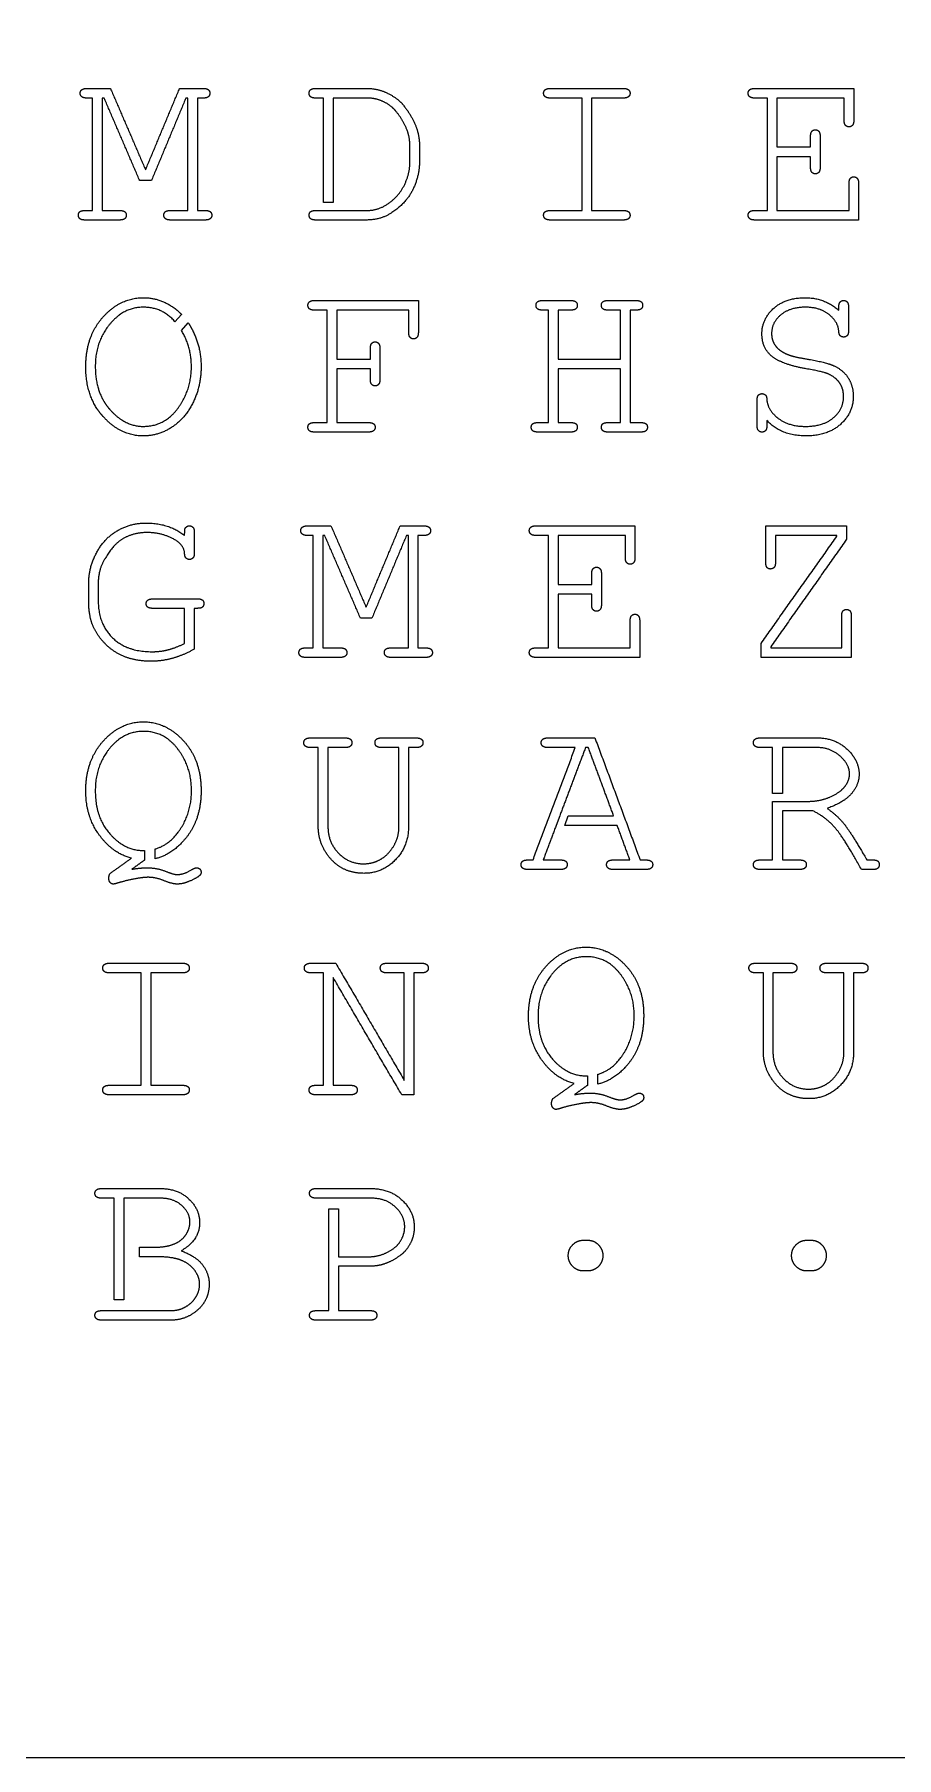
# Model space of a CAD drawing. Header units: millimetres. Extents: x 0 to 260, y 0 to 260.
# Drawn here: x 130 to 195, y 0 to 130 of the extents above; entities that cross this region are included whole.
import ezdxf

# ---------------------------------------------------------------- set-up
doc = ezdxf.new("R2010")
doc.units = ezdxf.units.MM
doc.header["$MEASUREMENT"] = 0
doc.layers.add('LaserCut', color=254, linetype='Continuous', true_color=0xbfbfff)

msp = doc.modelspace()

# ---------------------------------------------------------------- linework, layer by layer
at = {"layer": 'LaserCut'}
for p, q in [((152.53, 117.32), (151.8, 117.32)), ((141.1, 108.87), (140.6, 108.33)), ((141.09, 107.67), (141.6, 108.24)), ((186.42, 72.74), (185.69, 72.74)), ((170, 70.33), (170.27, 71.06)), ((139.11, 67.81), (139.11, 68.55)), ((172.51, 50.81), (172.51, 51.55)), ((152.2, 41.4), (152.93, 41.4)), ((137.93, 37.78), (137.93, 38.51)), ((136.73, 34.52), (136.01, 34.52))]:
    msp.add_line(p, q, dxfattribs=at)
msp.add_lwpolyline([(0, 0), (260, 0), (260, 260), (0, 260)], close=True, dxfattribs=at)
for points in [[(151.8, 116.72), (152.53, 116.72)], [(185.69, 72.14), (186.42, 72.14)], [(169.63, 71.06), (169.36, 70.33)], [(138.31, 68.44), (138.31, 67.71)], [(171.71, 51.44), (171.71, 50.71)], [(152.93, 42.2), (152.2, 42.2)], [(136.73, 38.51), (136.73, 37.78)], [(136.01, 33.72), (136.73, 33.72)]]:
    msp.add_lwpolyline(points, dxfattribs=at)
for points in [[(133.45, 125.57), (133.45, 125.73), (133.57, 125.83)], [(133.57, 125.3), (133.45, 125.4), (133.45, 125.57)], [(133.57, 125.83), (133.69, 125.93), (133.96, 125.93)], [(133.96, 125.2), (133.69, 125.2), (133.57, 125.3)], [(133.96, 125.93), (134.85, 125.93), (135.73, 125.93)], [(134.39, 125.2), (134.18, 125.2), (133.96, 125.2)], [(134.39, 116.72), (134.39, 120.96), (134.39, 125.2)], [(135.26, 125.2), (135.19, 125.2), (135.12, 125.2)], [(135.12, 125.2), (135.12, 120.96), (135.12, 116.72)], [(137.94, 118.97), (136.6, 122.09), (135.26, 125.2)], [(135.73, 125.93), (137.06, 122.85), (138.38, 119.78)], [(138.38, 119.78), (139.66, 122.85), (140.95, 125.93)], [(141.42, 125.2), (140.12, 122.09), (138.82, 118.97)], [(140.95, 125.93), (141.84, 125.93), (142.73, 125.93)], [(141.57, 125.2), (141.5, 125.2), (141.42, 125.2)], [(141.57, 116.72), (141.57, 120.96), (141.57, 125.2)], [(142.73, 125.2), (142.51, 125.2), (142.29, 125.2)], [(142.29, 125.2), (142.29, 120.96), (142.29, 116.72)], [(142.73, 125.93), (143, 125.93), (143.12, 125.83)], [(143.12, 125.3), (143, 125.2), (142.73, 125.2)], [(143.12, 125.83), (143.23, 125.73), (143.23, 125.57)], [(143.23, 125.57), (143.23, 125.4), (143.12, 125.3)], [(150.72, 125.57), (150.72, 125.73), (150.83, 125.83)], [(150.83, 125.3), (150.72, 125.4), (150.72, 125.57)], [(150.83, 125.83), (150.95, 125.93), (151.22, 125.93)], [(151.22, 125.2), (150.95, 125.2), (150.83, 125.3)], [(151.22, 125.93), (153.13, 125.93), (155.04, 125.93)], [(151.8, 125.2), (151.51, 125.2), (151.22, 125.2)], [(151.8, 117.32), (151.8, 121.26), (151.8, 125.2)], [(155.09, 125.2), (153.81, 125.2), (152.53, 125.2)], [(152.53, 125.2), (152.53, 121.26), (152.53, 117.32)], [(155.04, 125.93), (155.93, 125.93), (156.67, 125.55)], [(156.36, 124.91), (155.77, 125.2), (155.09, 125.2)], [(157.26, 124.21), (156.95, 124.62), (156.36, 124.91)], [(156.67, 125.55), (157.41, 125.18), (157.79, 124.71)], [(168.41, 125.57), (168.41, 125.73), (168.53, 125.83)], [(168.53, 125.3), (168.41, 125.4), (168.41, 125.57)], [(168.53, 125.83), (168.64, 125.93), (168.92, 125.93)], [(168.92, 125.2), (168.64, 125.2), (168.53, 125.3)], [(168.92, 125.93), (171.67, 125.93), (174.42, 125.93)], [(171.31, 125.2), (170.11, 125.2), (168.92, 125.2)], [(171.31, 116.72), (171.31, 120.96), (171.31, 125.2)], [(172.03, 125.2), (172.03, 120.96), (172.03, 116.72)], [(174.42, 125.2), (173.23, 125.2), (172.03, 125.2)], [(174.42, 125.93), (174.7, 125.93), (174.81, 125.83)], [(174.81, 125.3), (174.7, 125.2), (174.42, 125.2)], [(174.81, 125.83), (174.93, 125.73), (174.93, 125.57)], [(174.93, 125.57), (174.93, 125.4), (174.81, 125.3)], [(183.84, 125.57), (183.84, 125.73), (183.96, 125.83)], [(183.96, 125.3), (183.84, 125.4), (183.84, 125.57)], [(183.96, 125.83), (184.07, 125.93), (184.34, 125.93)], [(184.34, 125.2), (184.07, 125.2), (183.96, 125.3)], [(184.34, 125.93), (188.08, 125.93), (191.81, 125.93)], [(185.29, 125.2), (184.82, 125.2), (184.34, 125.2)], [(185.29, 116.72), (185.29, 120.96), (185.29, 125.2)], [(191.08, 125.2), (188.55, 125.2), (186.01, 125.2)], [(186.01, 125.2), (186.01, 123.36), (186.01, 121.51)], [(191.08, 123.54), (191.08, 124.37), (191.08, 125.2)], [(191.81, 125.93), (191.81, 124.73), (191.81, 123.54)], [(158.11, 122.78), (157.81, 123.57), (157.26, 124.21)], [(157.79, 124.71), (158.46, 123.9), (158.8, 123)], [(191.18, 123.15), (191.08, 123.26), (191.08, 123.54)], [(191.81, 123.54), (191.81, 123.26), (191.71, 123.15)], [(158.32, 121.61), (158.32, 122.27), (158.11, 122.78)], [(158.8, 123), (159.05, 122.35), (159.05, 121.46)], [(188.55, 122.3), (188.55, 122.58), (188.65, 122.69)], [(188.55, 121.51), (188.55, 121.91), (188.55, 122.3)], [(188.65, 122.69), (188.75, 122.81), (188.91, 122.81)], [(188.91, 122.81), (189.07, 122.81), (189.17, 122.69)], [(189.17, 122.69), (189.27, 122.58), (189.27, 122.3)], [(189.27, 122.3), (189.27, 121.14), (189.27, 119.99)], [(191.45, 123.03), (191.28, 123.03), (191.18, 123.15)], [(191.71, 123.15), (191.61, 123.03), (191.45, 123.03)], [(158.32, 120.32), (158.32, 120.96), (158.32, 121.61)], [(159.05, 121.46), (159.05, 120.96), (159.05, 120.47)], [(186.01, 121.51), (187.28, 121.51), (188.55, 121.51)], [(157.93, 118.69), (158.32, 119.53), (158.32, 120.32)], [(159.05, 120.47), (159.05, 119.38), (158.57, 118.35)], [(186.01, 120.78), (186.01, 118.75), (186.01, 116.72)], [(188.55, 120.78), (187.28, 120.78), (186.01, 120.78)], [(188.55, 119.99), (188.55, 120.38), (188.55, 120.78)], [(188.65, 119.6), (188.55, 119.71), (188.55, 119.99)], [(189.27, 119.99), (189.27, 119.71), (189.17, 119.6)], [(138.82, 118.97), (138.38, 118.97), (137.94, 118.97)], [(156.76, 117.29), (157.54, 117.86), (157.93, 118.69)], [(158.57, 118.35), (158.09, 117.32), (156.97, 116.56)], [(188.91, 119.48), (188.75, 119.48), (188.65, 119.6)], [(189.17, 119.6), (189.07, 119.48), (188.91, 119.48)], [(191.45, 118.75), (191.45, 119.03), (191.55, 119.14)], [(191.45, 116.72), (191.45, 117.74), (191.45, 118.75)], [(191.55, 119.14), (191.64, 119.26), (191.81, 119.26)], [(191.81, 119.26), (191.97, 119.26), (192.07, 119.14)], [(192.07, 119.14), (192.17, 119.03), (192.17, 118.75)], [(192.17, 118.75), (192.17, 117.38), (192.17, 116)], [(155.09, 116.72), (155.99, 116.72), (156.76, 117.29)], [(133.31, 116.36), (133.31, 116.53), (133.42, 116.63)], [(133.42, 116.1), (133.31, 116.21), (133.31, 116.36)], [(133.42, 116.63), (133.54, 116.72), (133.81, 116.72)], [(133.81, 116), (133.54, 116), (133.42, 116.1)], [(133.81, 116.72), (134.1, 116.72), (134.39, 116.72)], [(136.42, 116), (135.12, 116), (133.81, 116)], [(135.12, 116.72), (135.77, 116.72), (136.42, 116.72)], [(136.42, 116.72), (136.69, 116.72), (136.81, 116.63)], [(136.81, 116.1), (136.69, 116), (136.42, 116)], [(136.81, 116.63), (136.93, 116.53), (136.93, 116.36)], [(136.93, 116.36), (136.93, 116.21), (136.81, 116.1)], [(139.76, 116.36), (139.76, 116.53), (139.87, 116.63)], [(139.88, 116.1), (139.76, 116.21), (139.76, 116.36)], [(139.87, 116.63), (139.99, 116.72), (140.26, 116.72)], [(140.26, 116), (140, 116), (139.88, 116.1)], [(140.26, 116.72), (140.92, 116.72), (141.57, 116.72)], [(142.87, 116), (141.57, 116), (140.26, 116)], [(142.29, 116.72), (142.58, 116.72), (142.87, 116.72)], [(142.87, 116.72), (143.15, 116.72), (143.26, 116.63)], [(143.26, 116.1), (143.15, 116), (142.87, 116)], [(143.26, 116.63), (143.38, 116.53), (143.38, 116.36)], [(143.38, 116.36), (143.38, 116.21), (143.26, 116.1)], [(150.72, 116.36), (150.72, 116.53), (150.83, 116.63)], [(150.83, 116.1), (150.72, 116.21), (150.72, 116.36)], [(150.83, 116.63), (150.95, 116.72), (151.22, 116.72)], [(151.22, 116), (150.95, 116), (150.83, 116.1)], [(151.22, 116.72), (151.51, 116.72), (151.8, 116.72)], [(155.04, 116), (153.13, 116), (151.22, 116)], [(152.53, 116.72), (153.81, 116.72), (155.09, 116.72)], [(156.97, 116.56), (156.13, 116), (155.04, 116)], [(168.41, 116.36), (168.41, 116.53), (168.53, 116.63)], [(168.53, 116.1), (168.41, 116.21), (168.41, 116.36)], [(168.53, 116.63), (168.64, 116.72), (168.92, 116.72)], [(168.92, 116), (168.64, 116), (168.53, 116.1)], [(168.92, 116.72), (170.11, 116.72), (171.31, 116.72)], [(174.42, 116), (171.67, 116), (168.92, 116)], [(172.03, 116.72), (173.23, 116.72), (174.42, 116.72)], [(174.42, 116.72), (174.7, 116.72), (174.81, 116.63)], [(174.81, 116.1), (174.7, 116), (174.42, 116)], [(174.81, 116.63), (174.93, 116.53), (174.93, 116.36)], [(174.93, 116.36), (174.93, 116.21), (174.81, 116.1)], [(183.84, 116.36), (183.84, 116.53), (183.96, 116.63)], [(183.96, 116.1), (183.84, 116.21), (183.84, 116.36)], [(183.96, 116.63), (184.07, 116.72), (184.34, 116.72)], [(184.34, 116), (184.07, 116), (183.96, 116.1)], [(184.34, 116.72), (184.82, 116.72), (185.29, 116.72)], [(192.17, 116), (188.26, 116), (184.34, 116)], [(186.01, 116.72), (188.73, 116.72), (191.45, 116.72)], [(135.18, 108.69), (136.49, 110.14), (138.22, 110.14)], [(138.22, 109.42), (136.71, 109.42), (135.65, 108.1)], [(138.22, 110.14), (139.38, 110.14), (140.39, 109.47)], [(140.6, 108.33), (139.65, 109.42), (138.22, 109.42)], [(140.39, 109.47), (140.78, 109.21), (141.1, 108.87)], [(150.63, 109.57), (150.63, 109.73), (150.76, 109.84)], [(150.74, 109.3), (150.63, 109.4), (150.63, 109.57)], [(151.13, 109.2), (150.86, 109.2), (150.74, 109.3)], [(150.76, 109.84), (150.86, 109.93), (151.13, 109.93)], [(151.13, 109.93), (155.05, 109.93), (158.96, 109.93)], [(152.07, 109.2), (151.6, 109.2), (151.13, 109.2)], [(152.07, 100.72), (152.07, 104.96), (152.07, 109.2)], [(158.23, 109.2), (155.52, 109.2), (152.8, 109.2)], [(152.8, 109.2), (152.8, 107.36), (152.8, 105.51)], [(158.23, 107.54), (158.23, 108.37), (158.23, 109.2)], [(158.96, 109.93), (158.96, 108.73), (158.96, 107.54)], [(167.84, 109.57), (167.84, 109.73), (167.95, 109.83)], [(167.95, 109.3), (167.84, 109.4), (167.84, 109.57)], [(167.95, 109.83), (168.07, 109.93), (168.35, 109.93)], [(168.35, 109.2), (168.07, 109.2), (167.95, 109.3)], [(168.35, 109.93), (169.4, 109.93), (170.45, 109.93)], [(168.78, 109.2), (168.56, 109.2), (168.35, 109.2)], [(168.78, 100.72), (168.78, 104.96), (168.78, 109.2)], [(170.45, 109.2), (169.98, 109.2), (169.5, 109.2)], [(169.5, 109.2), (169.5, 107.36), (169.5, 105.51)], [(170.45, 109.93), (170.72, 109.93), (170.84, 109.83)], [(170.84, 109.3), (170.72, 109.2), (170.45, 109.2)], [(170.84, 109.83), (170.95, 109.73), (170.95, 109.57)], [(170.95, 109.57), (170.95, 109.4), (170.84, 109.3)], [(172.77, 109.57), (172.77, 109.73), (172.88, 109.83)], [(172.88, 109.3), (172.77, 109.4), (172.77, 109.57)], [(172.88, 109.83), (172.99, 109.93), (173.27, 109.93)], [(173.27, 109.2), (173, 109.2), (172.88, 109.3)], [(173.27, 109.93), (174.32, 109.93), (175.37, 109.93)], [(174.21, 109.2), (173.74, 109.2), (173.27, 109.2)], [(174.21, 105.51), (174.21, 107.36), (174.21, 109.2)], [(175.37, 109.2), (175.16, 109.2), (174.94, 109.2)], [(174.94, 109.2), (174.94, 104.96), (174.94, 100.72)], [(175.37, 109.93), (175.65, 109.93), (175.77, 109.83)], [(175.77, 109.3), (175.65, 109.2), (175.37, 109.2)], [(175.77, 109.83), (175.88, 109.73), (175.88, 109.57)], [(175.88, 109.57), (175.88, 109.4), (175.77, 109.3)], [(184.88, 107.42), (184.88, 108.54), (185.77, 109.34)], [(185.77, 109.34), (186.67, 110.14), (188.12, 110.14)], [(188.16, 109.42), (186.99, 109.42), (186.3, 108.84)], [(188.12, 110.14), (189.61, 110.14), (190.68, 109.19)], [(189.95, 108.86), (189.27, 109.42), (188.16, 109.42)], [(190.68, 109.44), (190.68, 109.7), (190.78, 109.81)], [(190.68, 109.19), (190.68, 109.32), (190.68, 109.44)], [(190.78, 109.81), (190.88, 109.93), (191.04, 109.93)], [(191.04, 109.93), (191.21, 109.93), (191.31, 109.82)], [(191.31, 109.82), (191.41, 109.71), (191.41, 109.45)], [(191.41, 109.45), (191.41, 108.55), (191.41, 107.65)], [(133.87, 104.93), (133.87, 107.23), (135.18, 108.69)], [(135.65, 108.1), (134.58, 106.79), (134.59, 104.93)], [(141.6, 108.24), (141.81, 107.93), (141.98, 107.57)], [(186.3, 108.84), (185.61, 108.26), (185.61, 107.43)], [(190.68, 107.6), (190.64, 108.3), (189.95, 108.86)], [(141.84, 104.93), (141.84, 106.43), (141.09, 107.67)], [(141.98, 107.57), (142.57, 106.36), (142.57, 104.93)], [(155.34, 106.3), (155.34, 106.58), (155.44, 106.69)], [(155.44, 106.69), (155.54, 106.81), (155.7, 106.81)], [(155.7, 106.81), (155.86, 106.81), (155.96, 106.69)], [(155.96, 106.69), (156.06, 106.58), (156.06, 106.3)], [(158.34, 107.15), (158.23, 107.26), (158.23, 107.54)], [(158.6, 107.03), (158.44, 107.03), (158.34, 107.15)], [(158.86, 107.15), (158.75, 107.03), (158.6, 107.03)], [(158.96, 107.54), (158.96, 107.26), (158.86, 107.15)], [(185.67, 105.69), (184.88, 106.3), (184.88, 107.42)], [(185.61, 107.43), (185.61, 107.01), (185.8, 106.67)], [(185.8, 106.67), (186, 106.33), (186.32, 106.12)], [(190.79, 107.27), (190.69, 107.37), (190.68, 107.6)], [(191.04, 107.17), (190.89, 107.17), (190.79, 107.27)], [(191.31, 107.28), (191.21, 107.17), (191.04, 107.17)], [(191.41, 107.65), (191.41, 107.39), (191.31, 107.28)], [(152.8, 105.51), (154.07, 105.51), (155.34, 105.51)], [(155.34, 105.51), (155.34, 105.91), (155.34, 106.3)], [(156.06, 106.3), (156.06, 105.14), (156.06, 103.99)], [(169.5, 105.51), (171.86, 105.51), (174.21, 105.51)], [(188.21, 104.78), (186.45, 105.08), (185.67, 105.69)], [(186.32, 106.12), (186.64, 105.91), (187.04, 105.78)], [(187.04, 105.78), (187.44, 105.65), (188.3, 105.51)], [(188.3, 105.51), (189.74, 105.27), (190.29, 105.01)], [(134.71, 101.78), (133.87, 103.09), (133.87, 104.93)], [(134.59, 104.93), (134.59, 103.43), (135.22, 102.35)], [(140.83, 101.81), (141.84, 103.19), (141.84, 104.93)], [(142.57, 104.93), (142.57, 103.5), (141.99, 102.28)], [(152.8, 104.78), (152.8, 102.75), (152.8, 100.72)], [(155.34, 104.78), (154.07, 104.78), (152.8, 104.78)], [(155.34, 103.99), (155.34, 104.38), (155.34, 104.78)], [(174.21, 104.78), (171.86, 104.78), (169.5, 104.78)], [(169.5, 104.78), (169.5, 102.75), (169.5, 100.72)], [(174.21, 100.72), (174.21, 102.75), (174.21, 104.78)], [(189.89, 104.38), (189.49, 104.56), (188.21, 104.78)], [(190.75, 103.69), (190.46, 104.13), (189.89, 104.38)], [(190.29, 105.01), (191.02, 104.68), (191.39, 104.09)], [(191.39, 104.09), (191.77, 103.5), (191.77, 102.69)], [(155.44, 103.6), (155.34, 103.71), (155.34, 103.99)], [(155.7, 103.48), (155.54, 103.48), (155.44, 103.6)], [(155.96, 103.6), (155.86, 103.48), (155.7, 103.48)], [(156.06, 103.99), (156.06, 103.71), (155.96, 103.6)], [(184.52, 102.42), (184.52, 102.68), (184.62, 102.79)], [(184.62, 102.79), (184.72, 102.9), (184.88, 102.9)], [(184.88, 102.9), (185.04, 102.9), (185.14, 102.8)], [(185.14, 102.8), (185.24, 102.7), (185.25, 102.47)], [(191.04, 102.69), (191.04, 103.25), (190.75, 103.69)], [(135.08, 101.29), (134.88, 101.53), (134.71, 101.78)], [(135.22, 102.35), (135.38, 102.08), (135.57, 101.84)], [(135.57, 101.84), (135.63, 101.76), (135.7, 101.69)], [(135.7, 101.69), (135.7, 101.69), (135.7, 101.69)], [(135.7, 101.69), (136.82, 100.43), (138.22, 100.43)], [(138.22, 100.43), (139.82, 100.43), (140.83, 101.81)], [(141.99, 102.28), (141.41, 101.07), (140.4, 100.39)], [(184.52, 100.47), (184.52, 101.45), (184.52, 102.42)], [(185.25, 102.47), (185.29, 101.7), (186.07, 101.07)], [(190.28, 101.09), (191.04, 101.74), (191.04, 102.69)], [(191.77, 102.69), (191.77, 101.45), (190.8, 100.58)], [(135.18, 101.17), (135.13, 101.23), (135.08, 101.29)], [(135.21, 101.14), (135.2, 101.16), (135.18, 101.17)], [(138.22, 99.71), (136.51, 99.71), (135.21, 101.14)], [(140.4, 100.39), (139.38, 99.71), (138.22, 99.71)], [(150.63, 100.36), (150.63, 100.53), (150.74, 100.63)], [(150.74, 100.1), (150.63, 100.21), (150.63, 100.36)], [(150.74, 100.63), (150.86, 100.72), (151.13, 100.72)], [(151.13, 100), (150.86, 100), (150.74, 100.1)], [(151.13, 100.72), (151.6, 100.72), (152.07, 100.72)], [(152.8, 100.72), (153.99, 100.72), (155.19, 100.72)], [(155.19, 100.72), (155.46, 100.72), (155.58, 100.63)], [(155.58, 100.1), (155.46, 100), (155.19, 100)], [(155.58, 100.63), (155.7, 100.53), (155.7, 100.36)], [(155.7, 100.36), (155.7, 100.21), (155.58, 100.1)], [(167.48, 100.36), (167.48, 100.53), (167.59, 100.63)], [(167.59, 100.1), (167.48, 100.21), (167.48, 100.36)], [(167.59, 100.63), (167.71, 100.72), (167.98, 100.72)], [(167.98, 100), (167.71, 100), (167.59, 100.1)], [(167.98, 100.72), (168.38, 100.72), (168.78, 100.72)], [(169.5, 100.72), (169.98, 100.72), (170.45, 100.72)], [(170.45, 100.72), (170.72, 100.72), (170.84, 100.63)], [(170.84, 100.1), (170.72, 100), (170.45, 100)], [(170.84, 100.63), (170.95, 100.53), (170.95, 100.36)], [(170.95, 100.36), (170.95, 100.21), (170.84, 100.1)], [(172.77, 100.36), (172.77, 100.53), (172.88, 100.63)], [(172.88, 100.1), (172.77, 100.21), (172.77, 100.36)], [(172.88, 100.63), (172.99, 100.72), (173.27, 100.72)], [(173.27, 100), (173, 100), (172.88, 100.1)], [(173.27, 100.72), (173.74, 100.72), (174.21, 100.72)], [(174.94, 100.72), (175.34, 100.72), (175.74, 100.72)], [(175.74, 100.72), (176.01, 100.72), (176.13, 100.63)], [(176.13, 100.1), (176.01, 100), (175.74, 100)], [(176.13, 100.63), (176.24, 100.53), (176.24, 100.36)], [(176.24, 100.36), (176.24, 100.21), (176.13, 100.1)], [(184.63, 100.11), (184.52, 100.22), (184.52, 100.47)], [(184.88, 100), (184.73, 100), (184.63, 100.11)], [(185.15, 100.11), (185.05, 100), (184.88, 100)], [(185.25, 100.47), (185.25, 100.22), (185.15, 100.11)], [(188.19, 99.71), (186.35, 99.71), (185.25, 100.88)], [(185.25, 100.88), (185.25, 100.68), (185.25, 100.47)], [(186.07, 101.07), (186.86, 100.43), (188.18, 100.43)], [(188.18, 100.43), (189.51, 100.43), (190.28, 101.09)], [(190.8, 100.58), (189.83, 99.71), (188.19, 99.71)], [(155.19, 100), (153.16, 100), (151.13, 100)], [(170.45, 100), (169.21, 100), (167.98, 100)], [(175.74, 100), (174.5, 100), (173.27, 100)], [(134.67, 90.87), (135.24, 91.97), (136.25, 92.56)], [(136.25, 92.56), (137.25, 93.14), (138.44, 93.14)], [(138.5, 92.42), (137.52, 92.42), (136.74, 91.99)], [(138.44, 93.14), (140.15, 93.14), (141.33, 92.2)], [(140.42, 91.97), (139.54, 92.42), (138.5, 92.42)], [(141.33, 92.2), (141.33, 92.62), (141.36, 92.71)], [(141.36, 92.71), (141.39, 92.8), (141.48, 92.86)], [(141.48, 92.86), (141.57, 92.93), (141.69, 92.93)], [(141.69, 92.93), (141.85, 92.93), (141.95, 92.82)], [(141.95, 92.82), (142.06, 92.71), (142.06, 92.46)], [(142.06, 92.46), (142.06, 91.66), (142.06, 90.86)], [(150.09, 92.57), (150.09, 92.73), (150.21, 92.83)], [(150.21, 92.3), (150.09, 92.4), (150.09, 92.57)], [(150.21, 92.83), (150.33, 92.93), (150.6, 92.93)], [(150.6, 92.2), (150.33, 92.2), (150.21, 92.3)], [(150.6, 92.93), (151.49, 92.93), (152.37, 92.93)], [(152.37, 92.93), (153.7, 89.85), (155.02, 86.78)], [(155.02, 86.78), (156.3, 89.85), (157.59, 92.93)], [(157.59, 92.93), (158.48, 92.93), (159.37, 92.93)], [(159.37, 92.93), (159.64, 92.93), (159.76, 92.83)], [(159.76, 92.3), (159.64, 92.2), (159.37, 92.2)], [(159.76, 92.83), (159.88, 92.73), (159.88, 92.57)], [(159.88, 92.57), (159.88, 92.4), (159.76, 92.3)], [(167.33, 92.57), (167.33, 92.73), (167.45, 92.83)], [(167.45, 92.3), (167.33, 92.4), (167.33, 92.57)], [(167.45, 92.83), (167.57, 92.93), (167.84, 92.93)], [(167.84, 92.2), (167.57, 92.2), (167.45, 92.3)], [(167.84, 92.93), (171.57, 92.93), (175.3, 92.93)], [(175.3, 92.93), (175.3, 91.73), (175.3, 90.54)], [(185.17, 90.17), (185.17, 91.55), (185.17, 92.93)], [(185.17, 92.93), (188.22, 92.93), (191.26, 92.93)], [(191.26, 92.93), (191.26, 92.42), (191.26, 91.91)], [(136.74, 91.99), (135.95, 91.57), (135.27, 90.36)], [(141.33, 90.82), (141.3, 91.53), (140.42, 91.97)], [(151.03, 92.2), (150.82, 92.2), (150.6, 92.2)], [(151.03, 83.72), (151.03, 87.96), (151.03, 92.2)], [(151.9, 92.2), (151.83, 92.2), (151.76, 92.2)], [(151.76, 92.2), (151.76, 87.96), (151.76, 83.72)], [(154.59, 85.97), (153.24, 89.09), (151.9, 92.2)], [(158.06, 92.2), (156.76, 89.09), (155.46, 85.97)], [(158.21, 92.2), (158.14, 92.2), (158.06, 92.2)], [(158.21, 83.72), (158.21, 87.96), (158.21, 92.2)], [(159.37, 92.2), (159.15, 92.2), (158.93, 92.2)], [(158.93, 92.2), (158.93, 87.96), (158.93, 83.72)], [(168.78, 92.2), (168.31, 92.2), (167.84, 92.2)], [(168.78, 83.72), (168.78, 87.96), (168.78, 92.2)], [(174.58, 92.2), (172.04, 92.2), (169.5, 92.2)], [(169.5, 92.2), (169.5, 90.36), (169.5, 88.51)], [(174.58, 90.54), (174.58, 91.37), (174.58, 92.2)], [(184.81, 84.05), (187.67, 88.1), (190.54, 92.14)], [(191.26, 91.91), (188.4, 87.85), (185.54, 83.8)], [(190.54, 92.2), (188.22, 92.2), (185.9, 92.2)], [(185.9, 92.2), (185.9, 91.19), (185.9, 90.17)], [(190.54, 92.14), (190.54, 92.17), (190.54, 92.2)], [(134.09, 88.59), (134.09, 89.76), (134.67, 90.87)], [(135.27, 90.36), (134.81, 89.58), (134.81, 88.58)], [(141.44, 90.49), (141.34, 90.58), (141.33, 90.82)], [(141.69, 90.39), (141.54, 90.39), (141.44, 90.49)], [(141.95, 90.5), (141.85, 90.39), (141.69, 90.39)], [(142.06, 90.86), (142.06, 90.6), (141.95, 90.5)], [(172.14, 89.69), (172.25, 89.81), (172.41, 89.81)], [(172.41, 89.81), (172.56, 89.81), (172.66, 89.69)], [(174.68, 90.15), (174.58, 90.26), (174.58, 90.54)], [(174.94, 90.03), (174.77, 90.03), (174.68, 90.15)], [(175.2, 90.15), (175.1, 90.03), (174.94, 90.03)], [(175.3, 90.54), (175.3, 90.26), (175.2, 90.15)], [(185.27, 89.78), (185.17, 89.9), (185.17, 90.17)], [(185.5, 89.67), (185.36, 89.67), (185.27, 89.78)], [(185.79, 89.78), (185.68, 89.67), (185.5, 89.67)], [(185.9, 90.17), (185.9, 89.9), (185.79, 89.78)], [(134.09, 87.28), (134.09, 87.94), (134.09, 88.59)], [(134.81, 88.58), (134.81, 87.93), (134.81, 87.28)], [(169.5, 88.51), (170.77, 88.51), (172.04, 88.51)], [(172.04, 89.3), (172.04, 89.58), (172.14, 89.69)], [(172.04, 88.51), (172.04, 88.91), (172.04, 89.3)], [(172.66, 89.69), (172.77, 89.58), (172.77, 89.3)], [(172.77, 89.3), (172.77, 88.14), (172.77, 86.99)], [(134.42, 85.37), (134.09, 86.12), (134.09, 87.28)], [(134.81, 87.28), (134.81, 85.52), (135.89, 84.48)], [(138.43, 87.06), (138.43, 87.22), (138.55, 87.32)], [(138.55, 87.32), (138.67, 87.42), (138.94, 87.42)], [(138.94, 87.42), (140.64, 87.42), (142.35, 87.42)], [(142.35, 87.42), (142.58, 87.42), (142.68, 87.32)], [(142.68, 87.32), (142.78, 87.22), (142.78, 87.06)], [(169.5, 87.78), (169.5, 85.75), (169.5, 83.72)], [(172.04, 87.78), (170.77, 87.78), (169.5, 87.78)], [(172.04, 86.99), (172.04, 87.38), (172.04, 87.78)], [(138.55, 86.79), (138.43, 86.89), (138.43, 87.06)], [(138.94, 86.7), (138.67, 86.7), (138.55, 86.79)], [(141.33, 86.7), (140.14, 86.7), (138.94, 86.7)], [(141.33, 84.05), (141.33, 85.37), (141.33, 86.7)], [(142.56, 86.73), (142.48, 86.7), (142.06, 86.7)], [(142.06, 86.7), (142.06, 85.16), (142.06, 83.63)], [(142.72, 86.85), (142.65, 86.76), (142.56, 86.73)], [(142.78, 87.06), (142.78, 86.95), (142.72, 86.85)], [(155.46, 85.97), (155.02, 85.97), (154.59, 85.97)], [(172.14, 86.6), (172.04, 86.71), (172.04, 86.99)], [(172.41, 86.48), (172.25, 86.48), (172.14, 86.6)], [(172.66, 86.6), (172.56, 86.48), (172.41, 86.48)], [(172.77, 86.99), (172.77, 86.71), (172.66, 86.6)], [(174.94, 85.75), (174.94, 86.03), (175.04, 86.14)], [(175.04, 86.14), (175.14, 86.26), (175.3, 86.26)], [(175.3, 86.26), (175.47, 86.26), (175.56, 86.14)], [(175.56, 86.14), (175.66, 86.03), (175.66, 85.75)], [(190.9, 86.12), (190.9, 86.39), (191, 86.51)], [(190.9, 83.72), (190.9, 84.92), (190.9, 86.12)], [(191, 86.51), (191.1, 86.62), (191.26, 86.62)], [(191.26, 86.62), (191.43, 86.62), (191.52, 86.51)], [(191.52, 86.51), (191.62, 86.39), (191.62, 86.12)], [(191.62, 86.12), (191.62, 84.56), (191.62, 83)], [(135.36, 84), (134.75, 84.61), (134.42, 85.37)], [(174.94, 83.72), (174.94, 84.74), (174.94, 85.75)], [(175.66, 85.75), (175.66, 84.38), (175.66, 83)], [(136.82, 83.05), (135.96, 83.39), (135.36, 84)], [(135.89, 84.48), (136.97, 83.43), (138.87, 83.43)], [(138.87, 83.43), (139.5, 83.43), (140.05, 83.57)], [(140.05, 83.57), (140.6, 83.71), (141.33, 84.05)], [(142.06, 83.63), (141.25, 83.17), (140.44, 82.94)], [(149.95, 83.36), (149.95, 83.53), (150.07, 83.63)], [(150.07, 83.1), (149.95, 83.21), (149.95, 83.36)], [(150.07, 83.63), (150.18, 83.72), (150.46, 83.72)], [(150.46, 83.72), (150.74, 83.72), (151.03, 83.72)], [(151.76, 83.72), (152.41, 83.72), (153.06, 83.72)], [(153.06, 83.72), (153.34, 83.72), (153.45, 83.63)], [(153.45, 83.63), (153.57, 83.53), (153.57, 83.36)], [(153.57, 83.36), (153.57, 83.21), (153.45, 83.1)], [(156.4, 83.36), (156.4, 83.53), (156.51, 83.63)], [(156.52, 83.1), (156.4, 83.21), (156.4, 83.36)], [(156.51, 83.63), (156.63, 83.72), (156.9, 83.72)], [(156.9, 83.72), (157.56, 83.72), (158.21, 83.72)], [(158.93, 83.72), (159.22, 83.72), (159.51, 83.72)], [(159.51, 83.72), (159.79, 83.72), (159.9, 83.63)], [(159.9, 83.63), (160.02, 83.53), (160.02, 83.36)], [(160.02, 83.36), (160.02, 83.21), (159.9, 83.1)], [(167.33, 83.36), (167.33, 83.53), (167.45, 83.63)], [(167.45, 83.1), (167.33, 83.21), (167.33, 83.36)], [(167.45, 83.63), (167.57, 83.72), (167.84, 83.72)], [(167.84, 83.72), (168.31, 83.72), (168.78, 83.72)], [(169.5, 83.72), (172.22, 83.72), (174.94, 83.72)], [(184.81, 83), (184.81, 83.52), (184.81, 84.05)], [(185.54, 83.8), (185.54, 83.76), (185.54, 83.72)], [(185.54, 83.72), (188.22, 83.72), (190.9, 83.72)], [(138.83, 82.71), (137.69, 82.71), (136.82, 83.05)], [(140.44, 82.94), (139.63, 82.71), (138.83, 82.71)], [(150.46, 83), (150.18, 83), (150.07, 83.1)], [(153.06, 83), (151.76, 83), (150.46, 83)], [(153.45, 83.1), (153.34, 83), (153.06, 83)], [(156.9, 83), (156.64, 83), (156.52, 83.1)], [(159.51, 83), (158.21, 83), (156.9, 83)], [(159.9, 83.1), (159.79, 83), (159.51, 83)], [(167.84, 83), (167.57, 83), (167.45, 83.1)], [(175.66, 83), (171.75, 83), (167.84, 83)], [(191.62, 83), (188.22, 83), (184.81, 83)], [(135.19, 76.69), (136.49, 78.14), (138.22, 78.14)], [(138.22, 78.14), (139.94, 78.14), (141.26, 76.69)], [(138.22, 77.42), (136.7, 77.42), (135.64, 76.1)], [(140.85, 76.04), (139.83, 77.42), (138.22, 77.42)], [(150.32, 76.57), (150.32, 76.73), (150.45, 76.84)], [(150.45, 76.84), (150.56, 76.93), (150.83, 76.93)], [(150.83, 76.93), (152.14, 76.93), (153.44, 76.93)], [(153.44, 76.93), (153.71, 76.93), (153.83, 76.83)], [(153.83, 76.83), (153.95, 76.73), (153.95, 76.57)], [(155.69, 76.57), (155.69, 76.73), (155.8, 76.83)], [(155.8, 76.83), (155.92, 76.93), (156.19, 76.93)], [(156.19, 76.93), (157.5, 76.93), (158.8, 76.93)], [(158.8, 76.93), (159.07, 76.93), (159.19, 76.83)], [(159.19, 76.83), (159.31, 76.73), (159.31, 76.57)], [(168.23, 76.57), (168.23, 76.73), (168.35, 76.83)], [(168.35, 76.83), (168.47, 76.93), (168.74, 76.93)], [(168.74, 76.93), (170.51, 76.93), (172.28, 76.93)], [(172.28, 76.93), (173.99, 72.33), (175.69, 67.72)], [(184.24, 76.57), (184.24, 76.73), (184.36, 76.83)], [(184.36, 76.83), (184.48, 76.93), (184.75, 76.93)], [(184.75, 76.93), (186.9, 76.93), (189.06, 76.93)], [(189.06, 76.93), (190.39, 76.93), (191.3, 76.08)], [(133.87, 72.95), (133.88, 75.24), (135.19, 76.69)], [(135.64, 76.1), (134.58, 74.79), (134.59, 72.93)], [(141.84, 72.93), (141.87, 74.66), (140.85, 76.04)], [(141.26, 76.69), (142.58, 75.23), (142.57, 72.93)], [(150.44, 76.3), (150.32, 76.4), (150.32, 76.57)], [(150.83, 76.2), (150.56, 76.2), (150.44, 76.3)], [(151.41, 76.2), (151.12, 76.2), (150.83, 76.2)], [(151.41, 70.25), (151.41, 73.23), (151.41, 76.2)], [(153.44, 76.2), (152.79, 76.2), (152.14, 76.2)], [(152.14, 76.2), (152.14, 73.23), (152.14, 70.26)], [(153.83, 76.3), (153.71, 76.2), (153.44, 76.2)], [(153.95, 76.57), (153.95, 76.4), (153.83, 76.3)], [(155.8, 76.3), (155.69, 76.4), (155.69, 76.57)], [(156.19, 76.2), (155.92, 76.2), (155.8, 76.3)], [(157.5, 76.2), (156.85, 76.2), (156.19, 76.2)], [(157.5, 70.26), (157.5, 73.23), (157.5, 76.2)], [(158.22, 76.2), (158.22, 73.23), (158.22, 70.25)], [(158.8, 76.2), (158.51, 76.2), (158.22, 76.2)], [(159.19, 76.3), (159.07, 76.2), (158.8, 76.2)], [(159.31, 76.57), (159.31, 76.4), (159.19, 76.3)], [(167.61, 67.72), (169.21, 71.96), (170.8, 76.2)], [(168.35, 76.3), (168.23, 76.4), (168.23, 76.57)], [(168.74, 76.2), (168.47, 76.2), (168.35, 76.3)], [(170.8, 76.2), (169.77, 76.2), (168.74, 76.2)], [(171.57, 76.2), (170.6, 73.63), (169.63, 71.06)], [(171.78, 76.2), (171.67, 76.2), (171.57, 76.2)], [(173.69, 71.06), (172.74, 73.63), (171.78, 76.2)], [(184.36, 76.3), (184.24, 76.4), (184.24, 76.57)], [(184.75, 76.2), (184.48, 76.2), (184.36, 76.3)], [(185.69, 76.2), (185.22, 76.2), (184.75, 76.2)], [(185.69, 72.74), (185.69, 74.47), (185.69, 76.2)], [(189.03, 76.2), (187.72, 76.2), (186.42, 76.2)], [(186.42, 76.2), (186.42, 74.47), (186.42, 72.74)], [(190.77, 75.56), (190.06, 76.2), (189.03, 76.2)], [(191.49, 74.21), (191.49, 74.92), (190.77, 75.56)], [(191.3, 76.08), (192.21, 75.24), (192.21, 74.18)], [(191.15, 73.28), (191.49, 73.73), (191.49, 74.21)], [(192.21, 74.18), (192.21, 73.41), (191.65, 72.74)], [(134.89, 69.6), (133.87, 70.99), (133.87, 72.95)], [(134.59, 72.93), (134.58, 70.95), (135.69, 69.69)], [(140.84, 69.81), (141.86, 71.19), (141.84, 72.93)], [(142.57, 72.93), (142.57, 70.66), (141.28, 69.2)], [(190.04, 72.48), (190.8, 72.82), (191.15, 73.28)], [(185.69, 67.72), (185.69, 69.93), (185.69, 72.14)], [(186.42, 72.14), (187.39, 72.14), (188.36, 72.14)], [(188.36, 72.14), (189.29, 72.14), (190.04, 72.48)], [(191.65, 72.74), (191.09, 72.06), (189.8, 71.61)], [(189.8, 71.61), (190.55, 71.09), (191.08, 70.43)], [(151.92, 68.39), (151.41, 69.23), (151.41, 70.25)], [(152.14, 70.26), (152.13, 69.08), (152.92, 68.25)], [(157.08, 68.74), (157.5, 69.42), (157.5, 70.26)], [(158.22, 70.25), (158.22, 68.75), (157.23, 67.73)], [(169.36, 70.33), (168.87, 69.03), (168.38, 67.72)], [(173.96, 70.33), (171.98, 70.33), (170, 70.33)], [(170.27, 71.06), (171.98, 71.06), (173.69, 71.06)], [(174.92, 67.72), (174.44, 69.03), (173.96, 70.33)], [(188.73, 71.42), (187.58, 71.42), (186.42, 71.42)], [(186.42, 71.42), (186.42, 69.57), (186.42, 67.72)], [(190.38, 70.17), (189.66, 70.97), (188.73, 71.42)], [(191.08, 70.43), (191.62, 69.77), (192.79, 67.72)], [(137.31, 67.86), (135.91, 68.2), (134.89, 69.6)], [(135.69, 69.69), (136.79, 68.43), (138.22, 68.43)], [(139.11, 68.55), (140.12, 68.84), (140.84, 69.81)], [(141.28, 69.2), (140.3, 68.09), (139.11, 67.81)], [(192.39, 67), (191.09, 69.36), (190.38, 70.17)], [(135.71, 66.71), (136.51, 67.28), (137.31, 67.86)], [(138.31, 67.71), (137.83, 67.37), (137.35, 67.02)], [(138.22, 68.43), (138.26, 68.43), (138.31, 68.44)], [(153.17, 67.13), (152.44, 67.54), (151.92, 68.39)], [(152.92, 68.25), (153.71, 67.43), (154.8, 67.43)], [(154.8, 67.43), (155.5, 67.43), (156.08, 67.75)], [(157.23, 67.73), (156.24, 66.71), (154.84, 66.71)], [(156.08, 67.75), (156.66, 68.07), (157.08, 68.74)], [(166.71, 67.36), (166.71, 67.53), (166.83, 67.63)], [(166.83, 67.63), (166.95, 67.72), (167.22, 67.72)], [(167.22, 67.72), (167.42, 67.72), (167.61, 67.72)], [(168.38, 67.72), (169.03, 67.72), (169.68, 67.72)], [(169.68, 67.72), (169.95, 67.72), (170.07, 67.63)], [(170.07, 67.63), (170.19, 67.53), (170.19, 67.36)], [(173.16, 67.36), (173.16, 67.53), (173.28, 67.63)], [(173.28, 67.63), (173.39, 67.72), (173.67, 67.72)], [(173.67, 67.72), (174.29, 67.72), (174.92, 67.72)], [(175.69, 67.72), (175.91, 67.72), (176.13, 67.72)], [(176.13, 67.72), (176.4, 67.72), (176.52, 67.63)], [(176.52, 67.63), (176.64, 67.53), (176.64, 67.36)], [(184.24, 67.36), (184.24, 67.53), (184.36, 67.63)], [(184.36, 67.63), (184.48, 67.72), (184.75, 67.72)], [(184.75, 67.72), (185.22, 67.72), (185.69, 67.72)], [(186.42, 67.72), (187.07, 67.72), (187.72, 67.72)], [(187.72, 67.72), (188, 67.72), (188.11, 67.63)], [(188.11, 67.63), (188.23, 67.53), (188.23, 67.36)], [(192.79, 67.72), (193.04, 67.72), (193.3, 67.72)], [(193.3, 67.72), (193.53, 67.72), (193.63, 67.63)], [(193.63, 67.63), (193.73, 67.53), (193.73, 67.36)], [(135.61, 66.34), (135.61, 66.55), (135.71, 66.71)], [(135.71, 66.02), (135.61, 66.14), (135.61, 66.34)], [(137.35, 67.02), (138.05, 67.13), (138.51, 67.13)], [(138.58, 66.41), (138.17, 66.41), (137.56, 66.29)], [(138.51, 67.13), (139.26, 67.13), (139.99, 66.83)], [(139.78, 66.15), (139.16, 66.41), (138.58, 66.41)], [(139.99, 66.83), (140.5, 66.62), (140.78, 66.62)], [(140.78, 66.62), (141.27, 66.62), (141.88, 66.99)], [(142.48, 66.57), (142.3, 66.37), (141.68, 66.11)], [(141.88, 66.99), (142.11, 67.13), (142.22, 67.13)], [(142.22, 67.13), (142.37, 67.13), (142.47, 67.04)], [(142.47, 67.04), (142.57, 66.94), (142.57, 66.78)], [(142.57, 66.78), (142.57, 66.66), (142.48, 66.57)], [(154.84, 66.71), (153.9, 66.71), (153.17, 67.13)], [(166.83, 67.1), (166.71, 67.21), (166.71, 67.36)], [(167.22, 67), (166.95, 67), (166.83, 67.1)], [(169.68, 67), (168.45, 67), (167.22, 67)], [(170.07, 67.1), (169.95, 67), (169.68, 67)], [(170.19, 67.36), (170.19, 67.21), (170.07, 67.1)], [(173.28, 67.1), (173.16, 67.21), (173.16, 67.36)], [(173.67, 67), (173.39, 67), (173.28, 67.1)], [(176.13, 67), (174.9, 67), (173.67, 67)], [(176.52, 67.1), (176.4, 67), (176.13, 67)], [(176.64, 67.36), (176.64, 67.21), (176.52, 67.1)], [(184.36, 67.1), (184.24, 67.21), (184.24, 67.36)], [(184.75, 67), (184.48, 67), (184.36, 67.1)], [(187.72, 67), (186.23, 67), (184.75, 67)], [(188.11, 67.1), (188, 67), (187.72, 67)], [(188.23, 67.36), (188.23, 67.21), (188.11, 67.1)], [(193.29, 67), (192.84, 67), (192.39, 67)], [(193.63, 67.1), (193.53, 67), (193.29, 67)], [(193.73, 67.36), (193.73, 67.21), (193.63, 67.1)], [(135.95, 65.9), (135.81, 65.9), (135.71, 66.02)], [(136.2, 65.95), (136.03, 65.9), (135.95, 65.9)], [(137.56, 66.29), (136.71, 66.12), (136.2, 65.95)], [(140.76, 65.9), (140.4, 65.9), (139.78, 66.15)], [(141.68, 66.11), (141.21, 65.9), (140.76, 65.9)], [(168.59, 59.69), (169.89, 61.14), (171.62, 61.14)], [(171.62, 61.14), (173.34, 61.14), (174.66, 59.69)], [(135.15, 59.57), (135.15, 59.73), (135.27, 59.83)], [(135.27, 59.83), (135.39, 59.93), (135.66, 59.93)], [(135.66, 59.93), (138.41, 59.93), (141.17, 59.93)], [(141.17, 59.93), (141.44, 59.93), (141.56, 59.83)], [(141.56, 59.83), (141.68, 59.73), (141.68, 59.57)], [(150.36, 59.57), (150.36, 59.73), (150.48, 59.83)], [(150.48, 59.83), (150.6, 59.93), (150.87, 59.93)], [(150.87, 59.93), (151.8, 59.93), (152.73, 59.93)], [(152.73, 59.93), (155.31, 55.51), (157.9, 51.09)], [(156.09, 59.57), (156.09, 59.73), (156.2, 59.83)], [(156.2, 59.83), (156.31, 59.93), (156.59, 59.93)], [(156.59, 59.93), (157.9, 59.93), (159.2, 59.93)], [(159.2, 59.93), (159.47, 59.93), (159.59, 59.83)], [(159.59, 59.83), (159.71, 59.73), (159.71, 59.57)], [(171.62, 60.42), (170.1, 60.42), (169.04, 59.1)], [(174.25, 59.04), (173.23, 60.42), (171.62, 60.42)], [(183.9, 59.57), (183.9, 59.73), (184.03, 59.84)], [(184.03, 59.84), (184.13, 59.93), (184.41, 59.93)], [(184.41, 59.93), (185.71, 59.93), (187.01, 59.93)], [(187.01, 59.93), (187.29, 59.93), (187.4, 59.83)], [(187.4, 59.83), (187.52, 59.73), (187.52, 59.57)], [(189.26, 59.57), (189.26, 59.73), (189.38, 59.83)], [(189.38, 59.83), (189.5, 59.93), (189.77, 59.93)], [(189.77, 59.93), (191.07, 59.93), (192.38, 59.93)], [(192.38, 59.93), (192.65, 59.93), (192.77, 59.83)], [(192.77, 59.83), (192.88, 59.73), (192.88, 59.57)], [(135.27, 59.3), (135.15, 59.4), (135.15, 59.57)], [(135.66, 59.2), (135.39, 59.2), (135.27, 59.3)], [(138.05, 59.2), (136.86, 59.2), (135.66, 59.2)], [(138.05, 50.72), (138.05, 54.96), (138.05, 59.2)], [(138.78, 59.2), (138.78, 54.96), (138.78, 50.72)], [(141.17, 59.2), (139.97, 59.2), (138.78, 59.2)], [(141.56, 59.3), (141.44, 59.2), (141.17, 59.2)], [(141.68, 59.57), (141.68, 59.4), (141.56, 59.3)], [(150.48, 59.3), (150.36, 59.4), (150.36, 59.57)], [(150.87, 59.2), (150.6, 59.2), (150.48, 59.3)], [(151.81, 59.2), (151.34, 59.2), (150.87, 59.2)], [(151.81, 50.72), (151.81, 54.96), (151.81, 59.2)], [(157.71, 50), (155.12, 54.42), (152.54, 58.84)], [(152.54, 58.84), (152.54, 54.78), (152.54, 50.72)], [(156.2, 59.3), (156.09, 59.4), (156.09, 59.57)], [(156.59, 59.2), (156.32, 59.2), (156.2, 59.3)], [(157.9, 59.2), (157.25, 59.2), (156.59, 59.2)], [(157.9, 51.09), (157.9, 55.14), (157.9, 59.2)], [(159.2, 59.2), (158.91, 59.2), (158.62, 59.2)], [(158.62, 59.2), (158.62, 54.6), (158.62, 50)], [(159.59, 59.3), (159.47, 59.2), (159.2, 59.2)], [(159.71, 59.57), (159.71, 59.4), (159.59, 59.3)], [(167.27, 55.95), (167.28, 58.24), (168.59, 59.69)], [(169.04, 59.1), (167.98, 57.79), (167.99, 55.93)], [(175.24, 55.93), (175.27, 57.66), (174.25, 59.04)], [(174.66, 59.69), (175.98, 58.23), (175.96, 55.93)], [(184.02, 59.3), (183.9, 59.4), (183.9, 59.57)], [(184.41, 59.2), (184.13, 59.2), (184.02, 59.3)], [(184.99, 59.2), (184.7, 59.2), (184.41, 59.2)], [(184.99, 53.25), (184.99, 56.23), (184.99, 59.2)], [(187.01, 59.2), (186.36, 59.2), (185.71, 59.2)], [(185.71, 59.2), (185.71, 56.23), (185.71, 53.26)], [(187.4, 59.3), (187.29, 59.2), (187.01, 59.2)], [(187.52, 59.57), (187.52, 59.4), (187.4, 59.3)], [(189.38, 59.3), (189.26, 59.4), (189.26, 59.57)], [(189.77, 59.2), (189.5, 59.2), (189.38, 59.3)], [(191.07, 59.2), (190.42, 59.2), (189.77, 59.2)], [(191.07, 53.26), (191.07, 56.23), (191.07, 59.2)], [(191.8, 59.2), (191.8, 56.23), (191.8, 53.25)], [(192.38, 59.2), (192.09, 59.2), (191.8, 59.2)], [(192.77, 59.3), (192.65, 59.2), (192.38, 59.2)], [(192.88, 59.57), (192.88, 59.4), (192.77, 59.3)], [(168.29, 52.6), (167.27, 53.99), (167.27, 55.95)], [(167.99, 55.93), (167.98, 53.95), (169.09, 52.69)], [(174.24, 52.81), (175.25, 54.19), (175.24, 55.93)], [(175.96, 55.93), (175.96, 53.66), (174.68, 52.2)], [(170.71, 50.86), (169.31, 51.2), (168.29, 52.6)], [(169.09, 52.69), (170.19, 51.43), (171.62, 51.43)], [(172.51, 51.55), (173.52, 51.84), (174.24, 52.81)], [(174.68, 52.2), (173.7, 51.09), (172.51, 50.81)], [(185.5, 51.39), (184.99, 52.23), (184.99, 53.25)], [(185.71, 53.26), (185.7, 52.08), (186.49, 51.25)], [(190.65, 51.74), (191.07, 52.42), (191.07, 53.26)], [(191.8, 53.25), (191.8, 51.75), (190.81, 50.73)], [(135.27, 50.63), (135.39, 50.72), (135.66, 50.72)], [(135.66, 50.72), (136.86, 50.72), (138.05, 50.72)], [(138.78, 50.72), (139.97, 50.72), (141.17, 50.72)], [(141.17, 50.72), (141.44, 50.72), (141.56, 50.63)], [(150.84, 50.63), (150.96, 50.72), (151.23, 50.72)], [(151.23, 50.72), (151.52, 50.72), (151.81, 50.72)], [(152.54, 50.72), (153.19, 50.72), (153.84, 50.72)], [(153.84, 50.72), (154.12, 50.72), (154.23, 50.63)], [(169.11, 49.71), (169.91, 50.28), (170.71, 50.86)], [(171.71, 50.71), (171.23, 50.37), (170.75, 50.02)], [(171.62, 51.43), (171.66, 51.43), (171.71, 51.44)], [(186.74, 50.13), (186.01, 50.54), (185.5, 51.39)], [(186.49, 51.25), (187.28, 50.43), (188.38, 50.43)], [(188.38, 50.43), (189.07, 50.43), (189.65, 50.75)], [(190.81, 50.73), (189.81, 49.71), (188.41, 49.71)], [(189.65, 50.75), (190.23, 51.07), (190.65, 51.74)], [(135.15, 50.36), (135.15, 50.53), (135.27, 50.63)], [(135.27, 50.1), (135.15, 50.21), (135.15, 50.36)], [(135.66, 50), (135.39, 50), (135.27, 50.1)], [(141.17, 50), (138.41, 50), (135.66, 50)], [(141.56, 50.1), (141.44, 50), (141.17, 50)], [(141.56, 50.63), (141.68, 50.53), (141.68, 50.36)], [(141.68, 50.36), (141.68, 50.21), (141.56, 50.1)], [(150.72, 50.36), (150.72, 50.53), (150.84, 50.63)], [(150.84, 50.1), (150.72, 50.21), (150.72, 50.36)], [(151.23, 50), (150.96, 50), (150.84, 50.1)], [(153.84, 50), (152.54, 50), (151.23, 50)], [(154.23, 50.1), (154.12, 50), (153.84, 50)], [(154.23, 50.63), (154.35, 50.53), (154.35, 50.36)], [(154.35, 50.36), (154.35, 50.21), (154.23, 50.1)], [(158.62, 50), (158.17, 50), (157.71, 50)], [(169.01, 49.34), (169.01, 49.55), (169.11, 49.71)], [(170.75, 50.02), (171.45, 50.13), (171.91, 50.13)], [(171.98, 49.41), (171.56, 49.41), (170.96, 49.29)], [(171.91, 50.13), (172.66, 50.13), (173.38, 49.83)], [(173.18, 49.15), (172.56, 49.41), (171.98, 49.41)], [(173.38, 49.83), (173.9, 49.62), (174.18, 49.62)], [(174.18, 49.62), (174.67, 49.62), (175.27, 49.99)], [(175.88, 49.57), (175.7, 49.37), (175.08, 49.11)], [(175.27, 49.99), (175.51, 50.13), (175.62, 50.13)], [(175.62, 50.13), (175.77, 50.13), (175.87, 50.04)], [(175.87, 50.04), (175.96, 49.94), (175.96, 49.78)], [(175.96, 49.78), (175.96, 49.66), (175.88, 49.57)], [(188.41, 49.71), (187.47, 49.71), (186.74, 50.13)], [(169.11, 49.02), (169.01, 49.14), (169.01, 49.34)], [(169.35, 48.9), (169.21, 48.9), (169.11, 49.02)], [(169.6, 48.95), (169.43, 48.9), (169.35, 48.9)], [(170.96, 49.29), (170.11, 49.12), (169.6, 48.95)], [(174.16, 48.9), (173.8, 48.9), (173.18, 49.15)], [(175.08, 49.11), (174.61, 48.9), (174.16, 48.9)], [(134.68, 42.83), (134.8, 42.93), (135.07, 42.93)], [(135.07, 42.93), (137.28, 42.93), (139.49, 42.93)], [(139.49, 42.93), (140.81, 42.93), (141.63, 42.16)], [(150.87, 42.83), (150.99, 42.93), (151.26, 42.93)], [(151.26, 42.93), (153.31, 42.93), (155.36, 42.93)], [(155.36, 42.93), (156.81, 42.93), (157.73, 42.06)], [(134.56, 42.57), (134.56, 42.73), (134.68, 42.83)], [(134.68, 42.3), (134.56, 42.4), (134.56, 42.57)], [(135.07, 42.2), (134.8, 42.2), (134.68, 42.3)], [(136.01, 42.2), (135.54, 42.2), (135.07, 42.2)], [(136.01, 34.52), (136.01, 38.36), (136.01, 42.2)], [(139.51, 42.2), (138.12, 42.2), (136.73, 42.2)], [(136.73, 42.2), (136.73, 40.36), (136.73, 38.51)], [(141.12, 41.64), (140.5, 42.2), (139.51, 42.2)], [(141.73, 40.41), (141.73, 41.08), (141.12, 41.64)], [(141.63, 42.16), (142.46, 41.39), (142.46, 40.35)], [(150.75, 42.57), (150.75, 42.73), (150.87, 42.83)], [(150.87, 42.3), (150.75, 42.4), (150.75, 42.57)], [(151.26, 42.2), (150.99, 42.2), (150.87, 42.3)], [(152.2, 42.2), (151.73, 42.2), (151.26, 42.2)], [(155.42, 42.2), (154.18, 42.2), (152.93, 42.2)], [(157.22, 41.54), (156.51, 42.2), (155.42, 42.2)], [(157.73, 42.06), (158.65, 41.19), (158.65, 40.03)], [(142.46, 40.35), (142.46, 39.04), (141.07, 38.23)], [(141.45, 39.49), (141.73, 39.94), (141.73, 40.41)], [(152.2, 33.72), (152.2, 37.56), (152.2, 41.4)], [(152.93, 41.4), (152.93, 39.59), (152.93, 37.78)], [(157.93, 40.03), (157.94, 40.88), (157.22, 41.54)], [(140.66, 38.8), (141.17, 39.04), (141.45, 39.49)], [(157.62, 38.98), (157.93, 39.5), (157.93, 40.03)], [(158.65, 40.03), (158.65, 39.34), (158.35, 38.78)], [(170.62, 38.7), (170.96, 39.03), (171.42, 39.03)], [(171.42, 39.03), (171.58, 39.03), (171.73, 39.03)], [(171.73, 39.03), (172.2, 39.03), (172.54, 38.69)], [(187.47, 38.7), (187.81, 39.03), (188.28, 39.03)], [(188.28, 39.03), (188.43, 39.03), (188.58, 39.03)], [(188.58, 39.03), (189.06, 39.03), (189.39, 38.69)], [(136.73, 37.78), (136.73, 36.15), (136.73, 34.52)], [(137.93, 38.51), (138.57, 38.51), (139.21, 38.51)], [(139.25, 37.78), (138.59, 37.78), (137.93, 37.78)], [(139.21, 38.51), (140, 38.51), (140.66, 38.8)], [(141.06, 37.52), (140.41, 37.78), (139.25, 37.78)], [(141.07, 38.23), (142.16, 37.84), (142.67, 37.18)], [(152.93, 37.78), (154.05, 37.78), (155.16, 37.78)], [(155.16, 37.78), (155.94, 37.78), (156.63, 38.12)], [(157.64, 37.92), (157.01, 37.44), (156.34, 37.22)], [(156.63, 38.12), (157.31, 38.47), (157.62, 38.98)], [(158.35, 38.78), (158.06, 38.23), (157.64, 37.92)], [(170.27, 37.87), (170.27, 38.36), (170.62, 38.7)], [(170.61, 37.05), (170.27, 37.39), (170.27, 37.87)], [(172.54, 38.69), (172.88, 38.35), (172.88, 37.87)], [(172.88, 37.87), (172.88, 37.38), (172.54, 37.04)], [(187.12, 37.87), (187.12, 38.36), (187.47, 38.7)], [(187.46, 37.05), (187.12, 37.39), (187.12, 37.87)], [(189.39, 38.69), (189.73, 38.35), (189.73, 37.87)], [(189.73, 37.87), (189.73, 37.38), (189.39, 37.04)], [(142.09, 36.75), (141.72, 37.26), (141.06, 37.52)], [(142.46, 35.71), (142.46, 36.25), (142.09, 36.75)], [(142.67, 37.18), (143.18, 36.51), (143.18, 35.72)], [(155.13, 37.06), (154.03, 37.06), (152.93, 37.06)], [(152.93, 37.06), (152.93, 35.39), (152.93, 33.72)], [(156.34, 37.22), (155.85, 37.06), (155.13, 37.06)], [(171.42, 36.71), (170.95, 36.71), (170.61, 37.05)], [(171.73, 36.71), (171.58, 36.71), (171.42, 36.71)], [(172.54, 37.04), (172.19, 36.71), (171.73, 36.71)], [(188.28, 36.71), (187.8, 36.71), (187.46, 37.05)], [(188.58, 36.71), (188.43, 36.71), (188.28, 36.71)], [(189.39, 37.04), (189.05, 36.71), (188.58, 36.71)], [(142.2, 34.78), (142.46, 35.23), (142.46, 35.71)], [(143.18, 35.72), (143.18, 35.01), (142.85, 34.42)], [(140.27, 33.72), (140.94, 33.72), (141.44, 34.03)], [(141.44, 34.03), (141.94, 34.33), (142.2, 34.78)], [(142.85, 34.42), (142.51, 33.83), (141.82, 33.41)], [(134.56, 33.36), (134.56, 33.53), (134.68, 33.63)], [(134.68, 33.1), (134.56, 33.21), (134.56, 33.36)], [(134.68, 33.63), (134.8, 33.72), (135.07, 33.72)], [(135.07, 33), (134.8, 33), (134.68, 33.1)], [(135.07, 33.72), (135.54, 33.72), (136.01, 33.72)], [(140.32, 33), (137.69, 33), (135.07, 33)], [(136.73, 33.72), (138.5, 33.72), (140.27, 33.72)], [(141.82, 33.41), (141.13, 33), (140.32, 33)], [(150.75, 33.36), (150.75, 33.53), (150.87, 33.63)], [(150.87, 33.1), (150.75, 33.21), (150.75, 33.36)], [(150.87, 33.63), (150.99, 33.72), (151.26, 33.72)], [(151.26, 33), (150.99, 33), (150.87, 33.1)], [(151.26, 33.72), (151.73, 33.72), (152.2, 33.72)], [(155.32, 33), (153.29, 33), (151.26, 33)], [(152.93, 33.72), (154.12, 33.72), (155.32, 33.72)], [(155.32, 33.72), (155.59, 33.72), (155.71, 33.63)], [(155.71, 33.1), (155.59, 33), (155.32, 33)], [(155.71, 33.63), (155.83, 33.53), (155.83, 33.36)], [(155.83, 33.36), (155.83, 33.21), (155.71, 33.1)]]:
    msp.add_open_spline(points, degree=2, dxfattribs=at)

doc.saveas('drawing.dxf')
